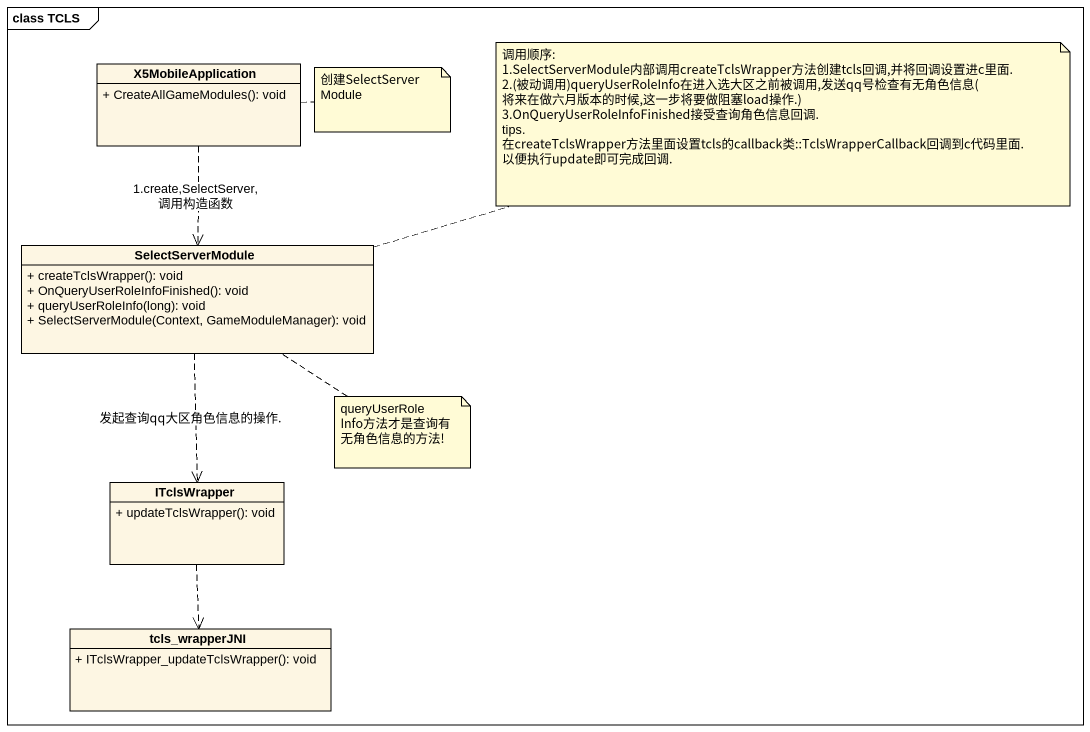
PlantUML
@startuml
mainframe class TCLS
hide circle
hide empty members
skinparam classAttributeIconSize 0
class X5MobileApplication {
  + CreateAllGameModules(): void
}
class SelectServerModule {
  + createTclsWrapper(): void
  + OnQueryUserRoleInfoFinished(): void
  + queryUserRoleInfo(long): void
  + SelectServerModule(Context, GameModuleManager): void
}
class ITclsWrapper {
  + updateTclsWrapper(): void
}
class tcls_wrapperJNI {
  + ITclsWrapper_updateTclsWrapper(): void
}
X5MobileApplication ..> SelectServerModule : 1.create,SelectServer,调用构造函数
SelectServerModule ..> ITclsWrapper : 发起查询qq大区角色信息的操作.
ITclsWrapper ..> tcls_wrapperJNI
note right of SelectServerModule
  调用顺序:
  1.SelectServerModule内部调用createTclsWrapper方法创建tcls回调,并将回调设置进c里面.
  2.(被动调用)queryUserRoleInfo在进入选大区之前被调用,发送qq号检查有无角色信息(将来在做六月版本的时候,这一步将要做阻塞load操作.)
  3.OnQueryUserRoleInfoFinished接受查询角色信息回调.
  tips.
  在createTclsWrapper方法里面设置tcls的callback类::TclsWrapperCallback回调到c代码里面.以便执行update即可完成回调.
end note
note right of X5MobileApplication : 创建SelectServerModule
note bottom of SelectServerModule : queryUserRoleInfo方法才是查询有无角色信息的方法!
@enduml
